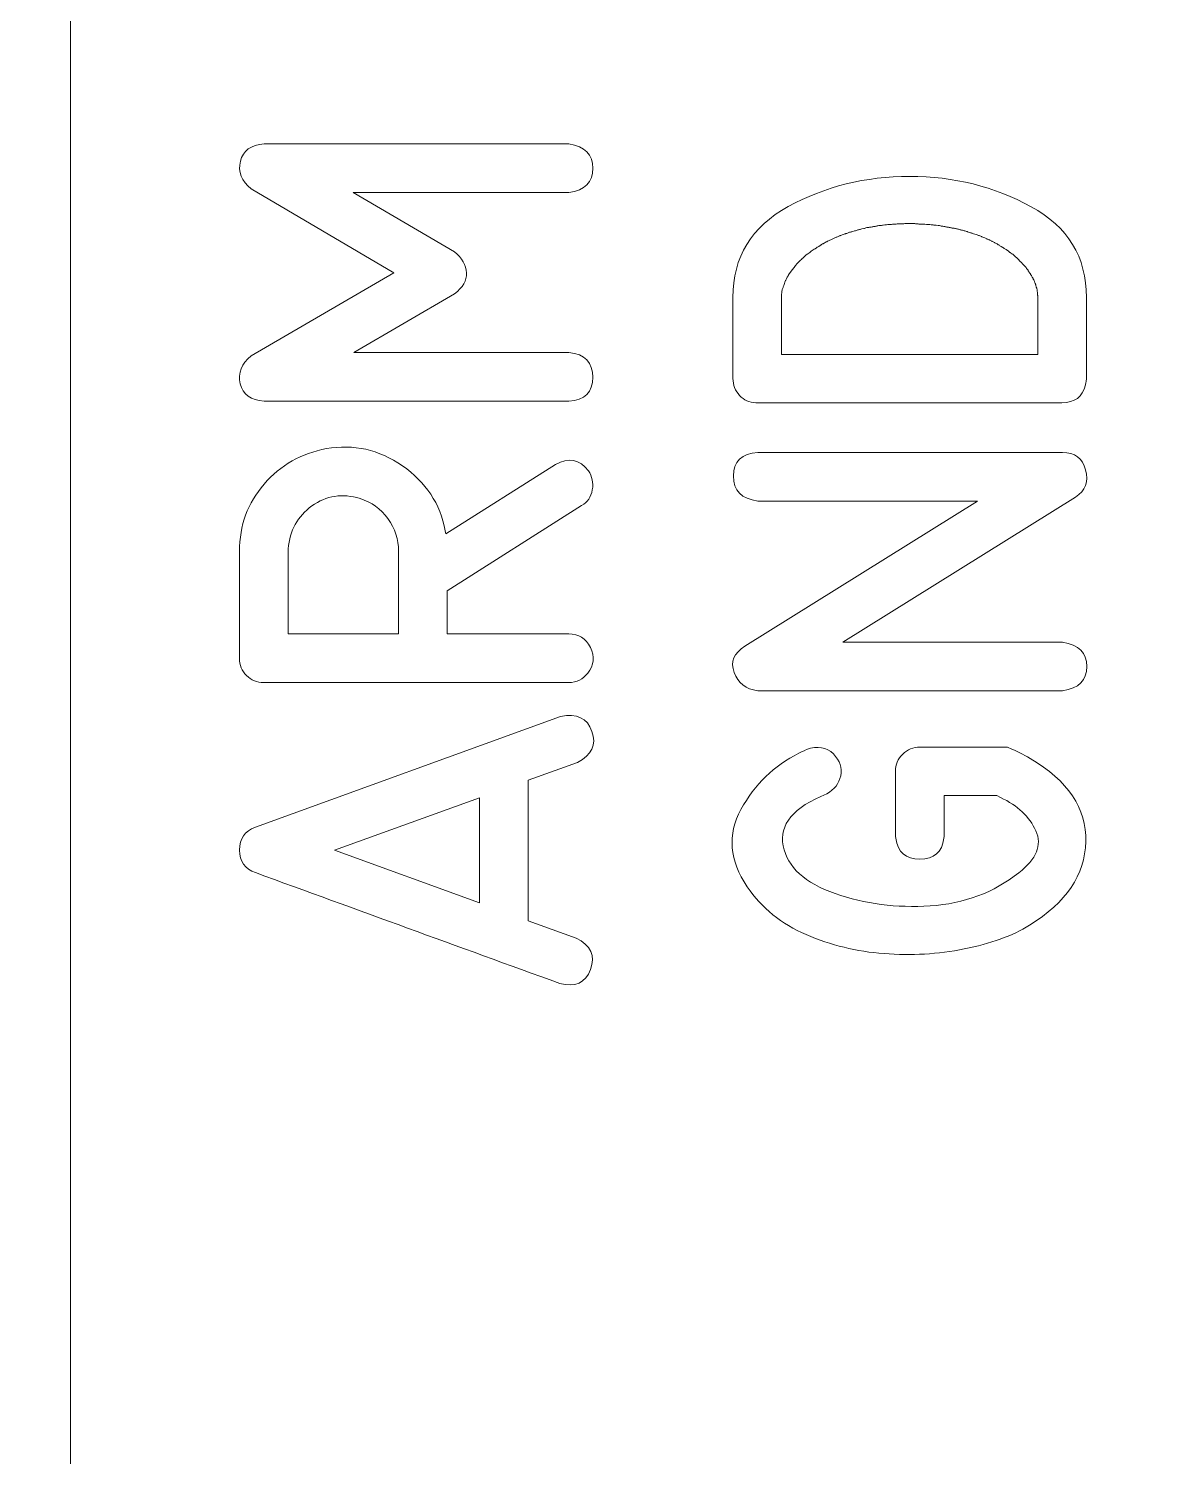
# Model space of a CAD drawing. Header units: millimetres. Extents: x -73 to 73, y -125 to 125.
# Drawn here: x 49.39 to 60.81, y 79.26 to 93.51 of the extents above; entities that cross this region are included whole.
import ezdxf

# ---------------------------------------------------------------- set-up
doc = ezdxf.new("R2010")
doc.units = ezdxf.units.MM
doc.header["$MEASUREMENT"] = 0
doc.layers.add('Layer 1', color=7, linetype='Continuous')

msp = doc.modelspace()

# ---------------------------------------------------------------- linework, layer by layer
at = {"layer": 'Layer 1', "color": 250, "lineweight": 9}
msp.add_open_spline([(31.5251, 125.474), (31.5251, 125.474), (70.7249, 125.474), (70.7249, 125.474), (70.7249, 125.474), (71.1229, 125.4742), (71.5029, 125.3163), (71.7846, 125.035), (71.7846, 125.035), (72.0662, 124.7537), (72.2246, 124.3721), (72.2249, 123.974), (72.2249, 123.974), (72.2249, 123.974), (72.2249, 119.4865), (72.2249, 119.4865), (72.2249, 119.4865), (72.2251, 119.0884), (72.0672, 118.7084), (71.7859, 118.4268), (71.7859, 118.4268), (71.5046, 118.1451), (71.1229, 117.9867), (70.7249, 117.9865), (70.7249, 117.9865), (70.7249, 117.9865), (68.2624, 117.9865), (68.2624, 117.9865), (68.2624, 117.9865), (66.1188, 117.9865), (64.138, 116.8429), (63.0662, 114.9865), (63.0662, 114.9865), (61.9944, 113.1301), (61.9944, 110.8429), (63.0662, 108.9865), (63.0662, 108.9865), (64.138, 107.1301), (66.1188, 105.9865), (68.2624, 105.9865), (68.2624, 105.9865), (68.2624, 105.9865), (70.7249, 105.9865), (70.7249, 105.9865), (70.7249, 105.9865), (71.1229, 105.9867), (71.5029, 105.8288), (71.7846, 105.5475), (71.7846, 105.5475), (72.0662, 105.2662), (72.2246, 104.8846), (72.2249, 104.4865), (72.2249, 104.4865), (72.2249, 104.4865), (72.2249, 92.9365), (72.2249, 92.9365), (72.2249, 92.9365), (72.2249, 92.9365), (72.2249, 83.4115), (72.2249, 83.4115), (72.2249, 83.4115), (72.2249, 83.4115), (72.2249, 71.8614), (72.2249, 71.8614), (72.2249, 71.8614), (72.2251, 71.0342), (71.552, 70.3616), (70.7249, 70.3614), (70.7249, 70.3614), (70.7249, 70.3614), (68.2624, 70.3614), (68.2624, 70.3614), (68.2624, 70.3614), (63.6528, 70.3614), (60.7614, 65.3534), (63.0662, 61.3614), (63.0662, 61.3614), (64.138, 59.505), (66.1188, 58.3614), (68.2624, 58.3614), (68.2624, 58.3614), (68.2624, 58.3614), (70.7249, 58.3614), (70.7249, 58.3614), (70.7249, 58.3614), (71.552, 58.3616), (72.2246, 57.6885), (72.2249, 56.8614), (72.2249, 56.8614), (72.2249, 56.8614), (72.2249, 52.3739), (72.2249, 52.3739), (72.2249, 52.3739), (72.2251, 51.5467), (71.552, 50.8741), (70.7249, 50.8739), (70.7249, 50.8739), (23.5763, 50.8621), (-23.5763, 50.8621), (-70.7249, 50.8739), (-70.7249, 50.8739), (-71.552, 50.8741), (-72.2251, 51.5467), (-72.2249, 52.3739), (-72.2249, 52.3739), (-72.2249, 52.3739), (-72.2249, 56.8614), (-72.2249, 56.8614), (-72.2249, 56.8614), (-72.2246, 57.6885), (-71.552, 58.3616), (-70.7249, 58.3614), (-70.7249, 58.3614), (-70.7249, 58.3614), (-68.2624, 58.3614), (-68.2624, 58.3614), (-68.2624, 58.3614), (-63.6528, 58.3614), (-60.7614, 63.3694), (-63.0662, 67.3614), (-63.0662, 67.3614), (-64.138, 69.2178), (-66.1188, 70.3614), (-68.2624, 70.3614), (-68.2624, 70.3614), (-68.2624, 70.3614), (-70.7249, 70.3614), (-70.7249, 70.3614), (-70.7249, 70.3614), (-71.552, 70.3616), (-72.2251, 71.0342), (-72.2249, 71.8614), (-72.2249, 71.8614), (-72.2249, 71.8614), (-72.2249, 83.4115), (-72.2249, 83.4115), (-72.2249, 83.4115), (-72.2249, 83.4115), (-72.2249, 92.9365), (-72.2249, 92.9365), (-72.2249, 92.9365), (-72.2249, 92.9365), (-72.2249, 104.4865), (-72.2249, 104.4865), (-72.2249, 104.4865), (-72.2246, 104.8846), (-72.0662, 105.2662), (-71.7846, 105.5475), (-71.7846, 105.5475), (-71.5029, 105.8288), (-71.1229, 105.9867), (-70.7249, 105.9865), (-70.7249, 105.9865), (-70.7249, 105.9865), (-68.2624, 105.9865), (-68.2624, 105.9865), (-68.2624, 105.9865), (-66.1188, 105.9865), (-64.138, 107.1301), (-63.0662, 108.9865), (-63.0662, 108.9865), (-61.9944, 110.8429), (-61.9944, 113.1301), (-63.0662, 114.9865), (-63.0662, 114.9865), (-64.138, 116.8429), (-66.1188, 117.9865), (-68.2624, 117.9865), (-68.2624, 117.9865), (-68.2624, 117.9865), (-70.7249, 117.9865), (-70.7249, 117.9865), (-70.7249, 117.9865), (-71.1229, 117.9867), (-71.5046, 118.1451), (-71.7859, 118.4268), (-71.7859, 118.4268), (-72.0672, 118.7084), (-72.2251, 119.0884), (-72.2249, 119.4865), (-72.2249, 119.4865), (-72.2249, 119.4865), (-72.2249, 123.974), (-72.2249, 123.974), (-72.2249, 123.974), (-72.2246, 124.3721), (-72.0662, 124.7537), (-71.7846, 125.035), (-71.7846, 125.035), (-71.5029, 125.3163), (-71.1229, 125.4742), (-70.7249, 125.474), (-70.7249, 125.474), (-70.7249, 125.474), (-31.5251, 125.474), (-31.5251, 125.474), (-31.5251, 125.474), (-31.5251, 125.474), (31.5251, 125.474), (31.5251, 125.474)], degree=3, knots=[0, 0, 0, 0, 0.0196078, 0.0196078, 0.0196078, 0.0196078, 0.0392157, 0.0392157, 0.0392157, 0.0392157, 0.0588235, 0.0588235, 0.0588235, 0.0588235, 0.0784314, 0.0784314, 0.0784314, 0.0784314, 0.0980392, 0.0980392, 0.0980392, 0.0980392, 0.1176471, 0.1176471, 0.1176471, 0.1176471, 0.1372549, 0.1372549, 0.1372549, 0.1372549, 0.1568627, 0.1568627, 0.1568627, 0.1568627, 0.1764706, 0.1764706, 0.1764706, 0.1764706, 0.1960784, 0.1960784, 0.1960784, 0.1960784, 0.2156863, 0.2156863, 0.2156863, 0.2156863, 0.2352941, 0.2352941, 0.2352941, 0.2352941, 0.254902, 0.254902, 0.254902, 0.254902, 0.2745098, 0.2745098, 0.2745098, 0.2745098, 0.2941176, 0.2941176, 0.2941176, 0.2941176, 0.3137255, 0.3137255, 0.3137255, 0.3137255, 0.3333333, 0.3333333, 0.3333333, 0.3333333, 0.3529412, 0.3529412, 0.3529412, 0.3529412, 0.372549, 0.372549, 0.372549, 0.372549, 0.3921569, 0.3921569, 0.3921569, 0.3921569, 0.4117647, 0.4117647, 0.4117647, 0.4117647, 0.4313725, 0.4313725, 0.4313725, 0.4313725, 0.4509804, 0.4509804, 0.4509804, 0.4509804, 0.4705882, 0.4705882, 0.4705882, 0.4705882, 0.4901961, 0.4901961, 0.4901961, 0.4901961, 0.5098039, 0.5098039, 0.5098039, 0.5098039, 0.5294118, 0.5294118, 0.5294118, 0.5294118, 0.5490196, 0.5490196, 0.5490196, 0.5490196, 0.5686275, 0.5686275, 0.5686275, 0.5686275, 0.5882353, 0.5882353, 0.5882353, 0.5882353, 0.6078431, 0.6078431, 0.6078431, 0.6078431, 0.627451, 0.627451, 0.627451, 0.627451, 0.6470588, 0.6470588, 0.6470588, 0.6470588, 0.6666667, 0.6666667, 0.6666667, 0.6666667, 0.6862745, 0.6862745, 0.6862745, 0.6862745, 0.7058824, 0.7058824, 0.7058824, 0.7058824, 0.7254902, 0.7254902, 0.7254902, 0.7254902, 0.745098, 0.745098, 0.745098, 0.745098, 0.7647059, 0.7647059, 0.7647059, 0.7647059, 0.7843137, 0.7843137, 0.7843137, 0.7843137, 0.8039216, 0.8039216, 0.8039216, 0.8039216, 0.8235294, 0.8235294, 0.8235294, 0.8235294, 0.8431373, 0.8431373, 0.8431373, 0.8431373, 0.8627451, 0.8627451, 0.8627451, 0.8627451, 0.8823529, 0.8823529, 0.8823529, 0.8823529, 0.9019608, 0.9019608, 0.9019608, 0.9019608, 0.9215686, 0.9215686, 0.9215686, 0.9215686, 0.9411765, 0.9411765, 0.9411765, 0.9411765, 0.9607843, 0.9607843, 0.9607843, 0.9607843, 1, 1, 1, 1], dxfattribs=at)
at = {"layer": 'Layer 1', "color": 114, "lineweight": 9}
msp.add_open_spline([(49.8117, 53.17), (49.8117, 53.17), (49.8117, 123.1701), (49.8117, 123.1701), (49.8117, 123.1701), (49.8117, 123.1701), (57.8117, 123.1701), (57.8117, 123.1701), (57.8117, 123.1701), (57.8117, 123.1701), (57.8117, 107.1701), (57.8117, 107.1701), (57.8117, 107.1701), (57.8117, 107.1701), (61.8117, 103.1701), (61.8117, 103.1701), (61.8117, 103.1701), (61.8117, 103.1701), (66.6314, 103.1701), (66.6314, 103.1701), (66.6314, 103.1701), (66.6314, 103.1701), (66.6314, 73.1701), (66.6314, 73.1701), (66.6314, 73.1701), (66.6314, 73.1701), (61.8117, 73.1701), (61.8117, 73.1701), (61.8117, 73.1701), (61.8117, 73.1701), (57.8117, 69.1701), (57.8117, 69.1701), (57.8117, 69.1701), (57.8117, 69.1701), (57.8117, 53.17), (57.8117, 53.17), (57.8117, 53.17), (57.8117, 53.17), (49.8117, 53.17), (49.8117, 53.17)], degree=3, knots=[0, 0, 0, 0, 0.0909091, 0.0909091, 0.0909091, 0.0909091, 0.1818182, 0.1818182, 0.1818182, 0.1818182, 0.2727273, 0.2727273, 0.2727273, 0.2727273, 0.3636364, 0.3636364, 0.3636364, 0.3636364, 0.4545455, 0.4545455, 0.4545455, 0.4545455, 0.5454545, 0.5454545, 0.5454545, 0.5454545, 0.6363636, 0.6363636, 0.6363636, 0.6363636, 0.7272727, 0.7272727, 0.7272727, 0.7272727, 0.8181818, 0.8181818, 0.8181818, 0.8181818, 1, 1, 1, 1], dxfattribs=at)
msp.add_open_spline([(49.8117, 53.17), (49.8117, 53.17), (49.8117, 123.1701), (49.8117, 123.1701), (49.8117, 123.1701), (49.8117, 123.1701), (57.8117, 123.1701), (57.8117, 123.1701), (57.8117, 123.1701), (57.8117, 123.1701), (57.8117, 107.1701), (57.8117, 107.1701), (57.8117, 107.1701), (57.8117, 107.1701), (61.8117, 103.1701), (61.8117, 103.1701), (61.8117, 103.1701), (61.8117, 103.1701), (66.6314, 103.1701), (66.6314, 103.1701), (66.6314, 103.1701), (66.6314, 103.1701), (66.6314, 73.1701), (66.6314, 73.1701), (66.6314, 73.1701), (66.6314, 73.1701), (61.8117, 73.1701), (61.8117, 73.1701), (61.8117, 73.1701), (61.8117, 73.1701), (57.8117, 69.1701), (57.8117, 69.1701), (57.8117, 69.1701), (57.8117, 69.1701), (57.8117, 53.17), (57.8117, 53.17), (57.8117, 53.17), (57.8117, 53.17), (49.8117, 53.17), (49.8117, 53.17)], degree=3, knots=[0, 0, 0, 0, 0.0909091, 0.0909091, 0.0909091, 0.0909091, 0.1818182, 0.1818182, 0.1818182, 0.1818182, 0.2727273, 0.2727273, 0.2727273, 0.2727273, 0.3636364, 0.3636364, 0.3636364, 0.3636364, 0.4545455, 0.4545455, 0.4545455, 0.4545455, 0.5454545, 0.5454545, 0.5454545, 0.5454545, 0.6363636, 0.6363636, 0.6363636, 0.6363636, 0.7272727, 0.7272727, 0.7272727, 0.7272727, 0.8181818, 0.8181818, 0.8181818, 0.8181818, 1, 1, 1, 1], dxfattribs=at)
at = {"layer": 'Layer 1', "color": 240, "lineweight": 9}
for points, knots in [([(54.7861, 92.3598), (54.9467, 92.3345), (55.0272, 92.2533), (55.0266, 92.1164), (55.0266, 92.1164), (55.026, 91.9788), (54.9455, 91.8982), (54.7861, 91.8741), (54.7861, 91.8741), (54.7861, 91.8741), (52.6348, 91.8741), (52.6348, 91.8741), (52.6348, 91.8741), (52.6348, 91.8741), (53.6455, 91.2832), (53.6455, 91.2832), (53.6455, 91.2832), (53.7214, 91.2203), (53.7613, 91.1498), (53.7649, 91.0722), (53.7649, 91.0722), (53.7678, 90.9945), (53.7284, 90.9258), (53.6455, 90.8646), (53.6455, 90.8646), (53.6455, 90.8646), (52.6395, 90.2772), (52.6395, 90.2772), (52.6395, 90.2772), (52.6395, 90.2772), (54.7861, 90.279), (54.7861, 90.279), (54.7861, 90.279), (54.9455, 90.2608), (55.0254, 90.1779), (55.0248, 90.0303), (55.0248, 90.0303), (55.0243, 89.8827), (54.9443, 89.8034), (54.7861, 89.7916), (54.7861, 89.7916), (54.7861, 89.7916), (51.7441, 89.7916), (51.7441, 89.7916), (51.7441, 89.7916), (51.6118, 89.801), (51.533, 89.8586), (51.5071, 89.9656), (51.5071, 89.9656), (51.4813, 90.0726), (51.5177, 90.1655), (51.6165, 90.2449), (51.6165, 90.2449), (51.6165, 90.2449), (53.0411, 91.0733), (53.0411, 91.0733), (53.0411, 91.0733), (53.0411, 91.0733), (51.6165, 91.9106), (51.6165, 91.9106), (51.6165, 91.9106), (51.5177, 91.9894), (51.4819, 92.0817), (51.5083, 92.1869), (51.5083, 92.1869), (51.5348, 92.2916), (51.613, 92.3498), (51.7441, 92.3598), (51.7441, 92.3598), (51.7441, 92.3598), (54.7861, 92.3598), (54.7861, 92.3598)], [0, 0, 0, 0, 0.0526316, 0.0526316, 0.0526316, 0.0526316, 0.1052632, 0.1052632, 0.1052632, 0.1052632, 0.1578947, 0.1578947, 0.1578947, 0.1578947, 0.2105263, 0.2105263, 0.2105263, 0.2105263, 0.2631579, 0.2631579, 0.2631579, 0.2631579, 0.3157895, 0.3157895, 0.3157895, 0.3157895, 0.3684211, 0.3684211, 0.3684211, 0.3684211, 0.4210526, 0.4210526, 0.4210526, 0.4210526, 0.4736842, 0.4736842, 0.4736842, 0.4736842, 0.5263158, 0.5263158, 0.5263158, 0.5263158, 0.5789474, 0.5789474, 0.5789474, 0.5789474, 0.6315789, 0.6315789, 0.6315789, 0.6315789, 0.6842105, 0.6842105, 0.6842105, 0.6842105, 0.7368421, 0.7368421, 0.7368421, 0.7368421, 0.7894737, 0.7894737, 0.7894737, 0.7894737, 0.8421053, 0.8421053, 0.8421053, 0.8421053, 0.8947368, 0.8947368, 0.8947368, 0.8947368, 1, 1, 1, 1]), ([(56.4235, 90.0162), (56.4235, 90.0162), (56.4235, 90.8275), (56.4235, 90.8275), (56.4235, 90.8275), (56.4235, 91.2309), (56.6075, 91.5325), (56.975, 91.7336), (56.975, 91.7336), (57.3425, 91.9346), (57.7464, 92.0352), (58.1874, 92.0352), (58.1874, 92.0352), (58.6283, 92.0352), (59.0328, 91.9341), (59.4003, 91.733), (59.4003, 91.733), (59.7678, 91.5313), (59.9512, 91.2297), (59.9512, 90.8275), (59.9512, 90.8275), (59.9512, 90.8275), (59.9512, 90.0162), (59.9512, 90.0162), (59.9512, 90.0162), (59.9512, 90.0162), (59.9512, 90.0197), (59.9512, 90.0197), (59.9512, 90.0197), (59.9512, 90.0197), (59.9512, 90.0162), (59.9512, 90.0162), (59.9512, 90.0162), (59.9453, 89.9785), (59.9418, 89.958), (59.9406, 89.9544), (59.9406, 89.9544), (59.9124, 89.8351), (59.8342, 89.7757), (59.7066, 89.7769), (59.7066, 89.7769), (59.7066, 89.7769), (59.7066, 89.7751), (59.7066, 89.7751), (59.7066, 89.7751), (59.7066, 89.7751), (56.6646, 89.7769), (56.6646, 89.7769), (56.6646, 89.7769), (56.661, 89.7757), (56.6563, 89.7751), (56.651, 89.7751), (56.651, 89.7751), (56.5875, 89.7786), (56.534, 89.8033), (56.4899, 89.8498), (56.4899, 89.8498), (56.4458, 89.8968), (56.4235, 89.9527), (56.4235, 90.0179), (56.4235, 90.0179), (56.4235, 90.0179), (56.4235, 90.0162), (56.4235, 90.0162)], [0, 0, 0, 0, 0.0588235, 0.0588235, 0.0588235, 0.0588235, 0.1176471, 0.1176471, 0.1176471, 0.1176471, 0.1764706, 0.1764706, 0.1764706, 0.1764706, 0.2352941, 0.2352941, 0.2352941, 0.2352941, 0.2941176, 0.2941176, 0.2941176, 0.2941176, 0.3529412, 0.3529412, 0.3529412, 0.3529412, 0.4117647, 0.4117647, 0.4117647, 0.4117647, 0.4705882, 0.4705882, 0.4705882, 0.4705882, 0.5294118, 0.5294118, 0.5294118, 0.5294118, 0.5882353, 0.5882353, 0.5882353, 0.5882353, 0.6470588, 0.6470588, 0.6470588, 0.6470588, 0.7058824, 0.7058824, 0.7058824, 0.7058824, 0.7647059, 0.7647059, 0.7647059, 0.7647059, 0.8235294, 0.8235294, 0.8235294, 0.8235294, 0.8823529, 0.8823529, 0.8823529, 0.8823529, 1, 1, 1, 1]), ([(59.4656, 90.8275), (59.4656, 90.8299), (59.4656, 90.8322), (59.4656, 90.8346), (59.4656, 90.8346), (59.4656, 90.8369), (59.4656, 90.8399), (59.4656, 90.8428), (59.4656, 90.8428), (59.4656, 90.8452), (59.465, 90.8475), (59.4644, 90.8493), (59.4644, 90.8493), (59.4638, 90.851), (59.4638, 90.8534), (59.4638, 90.8569), (59.4638, 90.8569), (59.4638, 90.8593), (59.4632, 90.8616), (59.4626, 90.8646), (59.4626, 90.8646), (59.462, 90.8675), (59.462, 90.8705), (59.462, 90.874), (59.462, 90.874), (59.462, 90.8763), (59.4614, 90.8787), (59.4614, 90.881), (59.4614, 90.881), (59.4608, 90.8834), (59.4603, 90.8863), (59.4603, 90.8899), (59.4603, 90.8899), (59.4603, 90.8916), (59.4603, 90.894), (59.4597, 90.8963), (59.4597, 90.8963), (59.4591, 90.8987), (59.4585, 90.9016), (59.4585, 90.9051), (59.4585, 90.9051), (59.4561, 90.9098), (59.455, 90.9145), (59.455, 90.9187), (59.455, 90.9187), (59.455, 90.921), (59.4544, 90.9234), (59.4526, 90.9257), (59.4526, 90.9257), (59.4509, 90.9281), (59.4491, 90.931), (59.4485, 90.9345), (59.4485, 90.9345), (59.4485, 90.9369), (59.4479, 90.9392), (59.4473, 90.9422), (59.4473, 90.9422), (59.4467, 90.9451), (59.4462, 90.9481), (59.445, 90.9516), (59.445, 90.9516), (59.445, 90.9539), (59.4444, 90.9563), (59.4432, 90.9586), (59.4432, 90.9586), (59.442, 90.961), (59.4409, 90.9633), (59.4397, 90.9669), (59.4397, 90.9669), (59.4373, 90.9739), (59.435, 90.9792), (59.4326, 90.9827), (59.4326, 90.9827), (59.4256, 91.0033), (59.4238, 91.0092), (59.4256, 90.9998), (59.4256, 90.9998), (59.4256, 91.0022), (59.425, 91.0045), (59.4232, 91.0069), (59.4232, 91.0069), (59.4215, 91.0092), (59.4203, 91.0121), (59.4191, 91.0151), (59.4191, 91.0151), (59.412, 91.0257), (59.4091, 91.0304), (59.4103, 91.0292), (59.4103, 91.0292), (59.4044, 91.0404), (59.4015, 91.0462), (59.4015, 91.0462), (59.4015, 91.0462), (59.4003, 91.0486), (59.3991, 91.051), (59.3974, 91.0533), (59.3974, 91.0533), (59.3956, 91.0557), (59.3938, 91.0586), (59.3915, 91.0621), (59.3915, 91.0621), (59.3844, 91.0721), (59.3809, 91.0774), (59.3809, 91.0774), (59.3809, 91.0774), (59.3797, 91.0798), (59.3785, 91.0821), (59.3768, 91.0851), (59.3768, 91.0851), (59.375, 91.088), (59.3732, 91.0909), (59.3709, 91.0945), (59.3709, 91.0945), (59.3697, 91.0968), (59.368, 91.0992), (59.3656, 91.1015), (59.3656, 91.1015), (59.3633, 91.1039), (59.3609, 91.1068), (59.3585, 91.1103), (59.3585, 91.1103), (59.3574, 91.1121), (59.3562, 91.1145), (59.3544, 91.1168), (59.3544, 91.1168), (59.3527, 91.1192), (59.3509, 91.1221), (59.3486, 91.1256), (59.3486, 91.1256), (59.3462, 91.128), (59.3415, 91.1339), (59.3344, 91.1427), (59.3344, 91.1427), (59.3256, 91.1521), (59.3209, 91.1568), (59.3209, 91.1568), (59.3209, 91.1568), (59.3186, 91.1591), (59.3162, 91.1609), (59.3139, 91.1632), (59.3139, 91.1632), (59.3115, 91.1656), (59.3086, 91.1685), (59.305, 91.1721), (59.305, 91.1721), (59.3027, 91.1744), (59.3009, 91.1768), (59.2986, 91.1791), (59.2986, 91.1791), (59.2962, 91.1815), (59.2933, 91.1838), (59.2898, 91.1874), (59.2898, 91.1874), (59.2874, 91.1909), (59.2827, 91.1962), (59.2762, 91.2032), (59.2762, 91.2032), (59.2739, 91.2056), (59.2715, 91.2079), (59.2692, 91.2097), (59.2692, 91.2097), (59.2668, 91.212), (59.2639, 91.215), (59.2604, 91.2185), (59.2604, 91.2185), (59.258, 91.2209), (59.2557, 91.2232), (59.2527, 91.2256), (59.2527, 91.2256), (59.2498, 91.2279), (59.2468, 91.2309), (59.2433, 91.2338), (59.2433, 91.2338), (59.2251, 91.2479), (59.2192, 91.2526), (59.2263, 91.2479), (59.2263, 91.2479), (59.218, 91.2561), (59.2116, 91.2608), (59.2069, 91.2632), (59.2069, 91.2632), (59.1933, 91.2738), (59.1869, 91.2785), (59.188, 91.2773), (59.188, 91.2773), (59.1845, 91.2797), (59.1816, 91.282), (59.1786, 91.2838), (59.1786, 91.2838), (59.1757, 91.2861), (59.1728, 91.2891), (59.1692, 91.2926), (59.1692, 91.2926), (59.1657, 91.295), (59.1622, 91.2967), (59.1586, 91.2985), (59.1586, 91.2985), (59.1551, 91.3002), (59.1522, 91.3032), (59.1486, 91.3061), (59.1486, 91.3061), (59.1451, 91.3073), (59.1416, 91.3096), (59.1375, 91.3126), (59.1375, 91.3126), (59.1334, 91.3155), (59.1298, 91.3179), (59.1263, 91.3202), (59.1263, 91.3202), (59.1169, 91.3273), (59.1098, 91.3314), (59.1051, 91.3338), (59.1051, 91.3338), (59.1022, 91.3361), (59.0981, 91.3385), (59.094, 91.3402), (59.094, 91.3402), (59.0904, 91.342), (59.0863, 91.3443), (59.0828, 91.3479), (59.0828, 91.3479), (59.0799, 91.3502), (59.0757, 91.352), (59.0716, 91.3537), (59.0716, 91.3537), (59.0681, 91.3555), (59.064, 91.3579), (59.0605, 91.3614), (59.0605, 91.3614), (59.0552, 91.3637), (59.0475, 91.3673), (59.0381, 91.372), (59.0381, 91.372), (59.0346, 91.3743), (59.0311, 91.3761), (59.0264, 91.3779), (59.0264, 91.3779), (59.0217, 91.3796), (59.0169, 91.382), (59.0122, 91.3855), (59.0122, 91.3855), (59.0087, 91.3878), (59.0052, 91.3902), (59.0011, 91.392), (59.0011, 91.392), (58.997, 91.3931), (58.9928, 91.3961), (58.9881, 91.3996), (58.9881, 91.3996), (58.9846, 91.4008), (58.9811, 91.402), (58.9764, 91.4037), (58.9764, 91.4037), (58.9717, 91.4055), (58.967, 91.4072), (58.9623, 91.4096), (58.9623, 91.4096), (58.957, 91.4131), (58.9482, 91.4172), (58.9364, 91.4219), (58.9364, 91.4219), (58.9082, 91.4331), (58.8988, 91.4372), (58.9094, 91.4337), (58.9094, 91.4337), (58.9058, 91.4349), (58.9011, 91.4366), (58.8964, 91.4384), (58.8964, 91.4384), (58.8911, 91.4402), (58.8864, 91.4419), (58.8817, 91.4443), (58.8817, 91.4443), (58.877, 91.4455), (58.8723, 91.4466), (58.8676, 91.4484), (58.8676, 91.4484), (58.8629, 91.4502), (58.8582, 91.4525), (58.8523, 91.4543), (58.8523, 91.4543), (58.8417, 91.4578), (58.8329, 91.4608), (58.8247, 91.4631), (58.8247, 91.4631), (58.82, 91.4643), (58.8153, 91.4655), (58.8112, 91.4672), (58.8112, 91.4672), (58.8065, 91.469), (58.8012, 91.4713), (58.7953, 91.4737), (58.7953, 91.4737), (58.807, 91.469), (58.7971, 91.4719), (58.7659, 91.4819), (58.7659, 91.4819), (58.7606, 91.4843), (58.7506, 91.4878), (58.7371, 91.4925), (58.7371, 91.4925), (58.7324, 91.4925), (58.7271, 91.4931), (58.7224, 91.4949), (58.7224, 91.4949), (58.7171, 91.4966), (58.7118, 91.4984), (58.7059, 91.4996), (58.7059, 91.4996), (58.7012, 91.5007), (58.6965, 91.5019), (58.6912, 91.5031), (58.6912, 91.5031), (58.6859, 91.5037), (58.6806, 91.5054), (58.6748, 91.5078), (58.6748, 91.5078), (58.6712, 91.5078), (58.6671, 91.509), (58.6618, 91.5107), (58.6618, 91.5107), (58.6565, 91.5125), (58.6512, 91.5137), (58.6454, 91.5148), (58.6454, 91.5148), (58.6377, 91.516), (58.6265, 91.5178), (58.613, 91.5201), (58.613, 91.5201), (58.6083, 91.5201), (58.6036, 91.5207), (58.5983, 91.5225), (58.5983, 91.5225), (58.593, 91.5243), (58.5877, 91.526), (58.5819, 91.5266), (58.5819, 91.5266), (58.5772, 91.5266), (58.5725, 91.5272), (58.5672, 91.5284), (58.5672, 91.5284), (58.5619, 91.5295), (58.5566, 91.5307), (58.5507, 91.5319), (58.5507, 91.5319), (58.5431, 91.5331), (58.5319, 91.5348), (58.5178, 91.5372), (58.5178, 91.5372), (58.5137, 91.5372), (58.5084, 91.5384), (58.5025, 91.5401), (58.5025, 91.5401), (58.4966, 91.5413), (58.4913, 91.5431), (58.4854, 91.5442), (58.4854, 91.5442), (58.4772, 91.5442), (58.4666, 91.5454), (58.4525, 91.5478), (58.4525, 91.5478), (58.4478, 91.5478), (58.4431, 91.5478), (58.4378, 91.5484), (58.4378, 91.5484), (58.4325, 91.5489), (58.4266, 91.5501), (58.4202, 91.5513), (58.4202, 91.5513), (58.4061, 91.5531), (58.3955, 91.5542), (58.3873, 91.5542), (58.3873, 91.5542), (58.379, 91.5554), (58.3684, 91.556), (58.3543, 91.556), (58.3543, 91.556), (58.3461, 91.5572), (58.3349, 91.5578), (58.3202, 91.5578), (58.3202, 91.5578), (58.312, 91.5589), (58.3008, 91.5595), (58.2873, 91.5595), (58.2873, 91.5595), (58.2814, 91.5595), (58.2761, 91.5601), (58.2708, 91.5607), (58.2708, 91.5607), (58.2655, 91.5613), (58.2597, 91.5619), (58.2526, 91.5631), (58.2526, 91.5631), (58.2479, 91.5631), (58.2432, 91.5636), (58.2379, 91.5642), (58.2379, 91.5642), (58.2332, 91.5642), (58.2267, 91.5648), (58.2203, 91.5648), (58.2203, 91.5648), (58.2156, 91.5648), (58.2103, 91.5648), (58.2044, 91.5648), (58.2044, 91.5648), (58.1991, 91.5648), (58.1932, 91.5648), (58.1874, 91.5648), (58.1874, 91.5648), (58.1815, 91.5648), (58.1762, 91.5648), (58.1709, 91.5648), (58.1709, 91.5648), (58.1656, 91.5648), (58.1603, 91.5648), (58.1544, 91.5648), (58.1544, 91.5648), (58.1491, 91.5648), (58.1433, 91.5642), (58.1386, 91.5642), (58.1386, 91.5642), (58.1333, 91.5636), (58.1268, 91.5631), (58.1203, 91.5631), (58.1203, 91.5631), (58.1156, 91.5631), (58.1103, 91.5631), (58.1044, 91.5631), (58.1044, 91.5631), (58.0992, 91.5631), (58.0933, 91.5631), (58.0874, 91.5631), (58.0874, 91.5631), (58.0803, 91.5631), (58.0692, 91.5619), (58.0527, 91.5595), (58.0527, 91.5595), (58.0392, 91.5595), (58.0286, 91.5589), (58.0221, 91.5578), (58.0221, 91.5578), (58.0139, 91.5578), (58.0021, 91.5566), (57.9857, 91.5542), (57.9857, 91.5542), (57.9722, 91.5542), (57.9616, 91.5536), (57.9545, 91.5525), (57.9545, 91.5525), (57.9469, 91.5525), (57.9357, 91.5519), (57.9222, 91.5495), (57.9222, 91.5495), (57.9175, 91.5484), (57.9122, 91.5472), (57.9063, 91.5466), (57.9063, 91.5466), (57.901, 91.546), (57.8951, 91.546), (57.8893, 91.546), (57.8893, 91.546), (57.8757, 91.5437), (57.8646, 91.5413), (57.8563, 91.5389), (57.8563, 91.5389), (57.8522, 91.5378), (57.8469, 91.5366), (57.8422, 91.5354), (57.8422, 91.5354), (57.8369, 91.5342), (57.8316, 91.5337), (57.8258, 91.5337), (57.8258, 91.5337), (57.8175, 91.5325), (57.8069, 91.5307), (57.7928, 91.5284), (57.7928, 91.5284), (57.7846, 91.5272), (57.774, 91.526), (57.7599, 91.5237), (57.7599, 91.5237), (57.7464, 91.519), (57.7358, 91.516), (57.7293, 91.5148), (57.7293, 91.5148), (57.7152, 91.5125), (57.7058, 91.5107), (57.6999, 91.5096), (57.6999, 91.5096), (57.6952, 91.5072), (57.6905, 91.5054), (57.6852, 91.5043), (57.6852, 91.5043), (57.6799, 91.5031), (57.6747, 91.5025), (57.6688, 91.5013), (57.6688, 91.5013), (57.6641, 91.5001), (57.6594, 91.4984), (57.6541, 91.496), (57.6541, 91.496), (57.6488, 91.4937), (57.6435, 91.4925), (57.6376, 91.4925), (57.6376, 91.4925), (57.607, 91.4819), (57.597, 91.479), (57.6088, 91.4837), (57.6088, 91.4837), (57.6006, 91.4813), (57.5906, 91.479), (57.5794, 91.4755), (57.5794, 91.4755), (57.5759, 91.4731), (57.5718, 91.4707), (57.5665, 91.469), (57.5665, 91.469), (57.5612, 91.4672), (57.5565, 91.466), (57.5518, 91.4649), (57.5518, 91.4649), (57.5482, 91.4637), (57.5383, 91.4602), (57.5224, 91.4543), (57.5224, 91.4543), (57.5112, 91.4502), (57.5018, 91.4466), (57.4947, 91.4443), (57.4947, 91.4443), (57.4912, 91.4419), (57.4871, 91.4402), (57.4818, 91.4384), (57.4818, 91.4384), (57.4765, 91.4366), (57.4718, 91.4349), (57.4671, 91.4337), (57.4671, 91.4337), (57.4642, 91.4314), (57.4601, 91.429), (57.4554, 91.4272), (57.4554, 91.4272), (57.4506, 91.4249), (57.4459, 91.4231), (57.4412, 91.4219), (57.4412, 91.4219), (57.4301, 91.4172), (57.4213, 91.4131), (57.4154, 91.4096), (57.4154, 91.4096), (57.4042, 91.4049), (57.396, 91.402), (57.3913, 91.3996), (57.3913, 91.3996), (57.3801, 91.3949), (57.3713, 91.3908), (57.366, 91.3873), (57.366, 91.3873), (57.3625, 91.3849), (57.3583, 91.3826), (57.3542, 91.3808), (57.3542, 91.3808), (57.3507, 91.3784), (57.3466, 91.3767), (57.3431, 91.3755), (57.3431, 91.3755), (57.3319, 91.3684), (57.3237, 91.3637), (57.3189, 91.3614), (57.3189, 91.3614), (57.3031, 91.3514), (57.2954, 91.3467), (57.2966, 91.3479), (57.2966, 91.3479), (57.2937, 91.3443), (57.2896, 91.342), (57.2854, 91.3402), (57.2854, 91.3402), (57.2813, 91.3385), (57.2778, 91.3361), (57.2743, 91.3338), (57.2743, 91.3338), (57.2696, 91.3314), (57.2631, 91.3273), (57.2537, 91.3202), (57.2537, 91.3202), (57.2502, 91.3179), (57.2466, 91.3155), (57.2437, 91.3132), (57.2437, 91.3132), (57.2402, 91.3108), (57.2366, 91.3091), (57.2331, 91.3079), (57.2331, 91.3079), (57.2225, 91.3026), (57.2096, 91.2926), (57.1937, 91.2791), (57.1937, 91.2791), (57.1914, 91.2767), (57.1784, 91.2673), (57.1555, 91.2514), (57.1555, 91.2514), (57.1396, 91.2373), (57.1279, 91.2273), (57.1208, 91.2203), (57.1208, 91.2203), (57.1132, 91.2132), (57.102, 91.2032), (57.0885, 91.1891), (57.0885, 91.1891), (57.0779, 91.1803), (57.0685, 91.1703), (57.0591, 91.1597), (57.0591, 91.1597), (57.0532, 91.1521), (57.045, 91.1409), (57.0332, 91.1274), (57.0332, 91.1274), (57.0238, 91.1156), (57.0156, 91.105), (57.0073, 91.0945), (57.0073, 91.0945), (56.9903, 91.068), (56.9826, 91.0574), (56.985, 91.0621), (56.985, 91.0621), (56.9715, 91.0386), (56.965, 91.0286), (56.9662, 91.031), (56.9662, 91.031), (56.9662, 91.031), (56.9609, 91.0204), (56.9503, 90.9998), (56.9503, 90.9998), (56.9485, 90.9951), (56.9444, 90.9845), (56.9385, 90.9669), (56.9385, 90.9669), (56.9327, 90.9522), (56.9285, 90.941), (56.9262, 90.9345), (56.9262, 90.9345), (56.9256, 90.9287), (56.9238, 90.9234), (56.9221, 90.9187), (56.9221, 90.9187), (56.9203, 90.9145), (56.9186, 90.9098), (56.9162, 90.9051), (56.9162, 90.9051), (56.9127, 90.8846), (56.9109, 90.874), (56.9109, 90.874), (56.9109, 90.874), (56.9097, 90.8669), (56.9091, 90.8569), (56.9091, 90.8428), (56.9091, 90.8428), (56.9091, 90.8399), (56.9091, 90.8369), (56.9091, 90.8346), (56.9091, 90.8346), (56.9091, 90.8322), (56.9091, 90.8299), (56.9091, 90.8275), (56.9091, 90.8275), (56.9091, 90.8275), (56.9091, 90.259), (56.9091, 90.259), (56.9091, 90.259), (56.9091, 90.259), (59.4656, 90.259), (59.4656, 90.259), (59.4656, 90.259), (59.4656, 90.259), (59.4656, 90.259), (59.4656, 90.259), (59.4656, 90.259), (59.4656, 90.259), (59.4656, 90.8275), (59.4656, 90.8275)], [0, 0, 0, 0, 0.005848, 0.005848, 0.005848, 0.005848, 0.0116959, 0.0116959, 0.0116959, 0.0116959, 0.0175439, 0.0175439, 0.0175439, 0.0175439, 0.0233918, 0.0233918, 0.0233918, 0.0233918, 0.0292398, 0.0292398, 0.0292398, 0.0292398, 0.0350877, 0.0350877, 0.0350877, 0.0350877, 0.0409357, 0.0409357, 0.0409357, 0.0409357, 0.0467836, 0.0467836, 0.0467836, 0.0467836, 0.0526316, 0.0526316, 0.0526316, 0.0526316, 0.0584795, 0.0584795, 0.0584795, 0.0584795, 0.0643275, 0.0643275, 0.0643275, 0.0643275, 0.0701754, 0.0701754, 0.0701754, 0.0701754, 0.0760234, 0.0760234, 0.0760234, 0.0760234, 0.0818713, 0.0818713, 0.0818713, 0.0818713, 0.0877193, 0.0877193, 0.0877193, 0.0877193, 0.0935673, 0.0935673, 0.0935673, 0.0935673, 0.0994152, 0.0994152, 0.0994152, 0.0994152, 0.1052632, 0.1052632, 0.1052632, 0.1052632, 0.1111111, 0.1111111, 0.1111111, 0.1111111, 0.1169591, 0.1169591, 0.1169591, 0.1169591, 0.122807, 0.122807, 0.122807, 0.122807, 0.128655, 0.128655, 0.128655, 0.128655, 0.1345029, 0.1345029, 0.1345029, 0.1345029, 0.1403509, 0.1403509, 0.1403509, 0.1403509, 0.1461988, 0.1461988, 0.1461988, 0.1461988, 0.1520468, 0.1520468, 0.1520468, 0.1520468, 0.1578947, 0.1578947, 0.1578947, 0.1578947, 0.1637427, 0.1637427, 0.1637427, 0.1637427, 0.1695906, 0.1695906, 0.1695906, 0.1695906, 0.1754386, 0.1754386, 0.1754386, 0.1754386, 0.1812865, 0.1812865, 0.1812865, 0.1812865, 0.1871345, 0.1871345, 0.1871345, 0.1871345, 0.1929825, 0.1929825, 0.1929825, 0.1929825, 0.1988304, 0.1988304, 0.1988304, 0.1988304, 0.2046784, 0.2046784, 0.2046784, 0.2046784, 0.2105263, 0.2105263, 0.2105263, 0.2105263, 0.2163743, 0.2163743, 0.2163743, 0.2163743, 0.2222222, 0.2222222, 0.2222222, 0.2222222, 0.2280702, 0.2280702, 0.2280702, 0.2280702, 0.2339181, 0.2339181, 0.2339181, 0.2339181, 0.2397661, 0.2397661, 0.2397661, 0.2397661, 0.245614, 0.245614, 0.245614, 0.245614, 0.251462, 0.251462, 0.251462, 0.251462, 0.2573099, 0.2573099, 0.2573099, 0.2573099, 0.2631579, 0.2631579, 0.2631579, 0.2631579, 0.2690058, 0.2690058, 0.2690058, 0.2690058, 0.2748538, 0.2748538, 0.2748538, 0.2748538, 0.2807018, 0.2807018, 0.2807018, 0.2807018, 0.2865497, 0.2865497, 0.2865497, 0.2865497, 0.2923977, 0.2923977, 0.2923977, 0.2923977, 0.2982456, 0.2982456, 0.2982456, 0.2982456, 0.3040936, 0.3040936, 0.3040936, 0.3040936, 0.3099415, 0.3099415, 0.3099415, 0.3099415, 0.3157895, 0.3157895, 0.3157895, 0.3157895, 0.3216374, 0.3216374, 0.3216374, 0.3216374, 0.3274854, 0.3274854, 0.3274854, 0.3274854, 0.3333333, 0.3333333, 0.3333333, 0.3333333, 0.3391813, 0.3391813, 0.3391813, 0.3391813, 0.3450292, 0.3450292, 0.3450292, 0.3450292, 0.3508772, 0.3508772, 0.3508772, 0.3508772, 0.3567251, 0.3567251, 0.3567251, 0.3567251, 0.3625731, 0.3625731, 0.3625731, 0.3625731, 0.3684211, 0.3684211, 0.3684211, 0.3684211, 0.374269, 0.374269, 0.374269, 0.374269, 0.380117, 0.380117, 0.380117, 0.380117, 0.3859649, 0.3859649, 0.3859649, 0.3859649, 0.3918129, 0.3918129, 0.3918129, 0.3918129, 0.3976608, 0.3976608, 0.3976608, 0.3976608, 0.4035088, 0.4035088, 0.4035088, 0.4035088, 0.4093567, 0.4093567, 0.4093567, 0.4093567, 0.4152047, 0.4152047, 0.4152047, 0.4152047, 0.4210526, 0.4210526, 0.4210526, 0.4210526, 0.4269006, 0.4269006, 0.4269006, 0.4269006, 0.4327485, 0.4327485, 0.4327485, 0.4327485, 0.4385965, 0.4385965, 0.4385965, 0.4385965, 0.4444444, 0.4444444, 0.4444444, 0.4444444, 0.4502924, 0.4502924, 0.4502924, 0.4502924, 0.4561404, 0.4561404, 0.4561404, 0.4561404, 0.4619883, 0.4619883, 0.4619883, 0.4619883, 0.4678363, 0.4678363, 0.4678363, 0.4678363, 0.4736842, 0.4736842, 0.4736842, 0.4736842, 0.4795322, 0.4795322, 0.4795322, 0.4795322, 0.4853801, 0.4853801, 0.4853801, 0.4853801, 0.4912281, 0.4912281, 0.4912281, 0.4912281, 0.497076, 0.497076, 0.497076, 0.497076, 0.502924, 0.502924, 0.502924, 0.502924, 0.5087719, 0.5087719, 0.5087719, 0.5087719, 0.5146199, 0.5146199, 0.5146199, 0.5146199, 0.5204678, 0.5204678, 0.5204678, 0.5204678, 0.5263158, 0.5263158, 0.5263158, 0.5263158, 0.5321637, 0.5321637, 0.5321637, 0.5321637, 0.5380117, 0.5380117, 0.5380117, 0.5380117, 0.5438596, 0.5438596, 0.5438596, 0.5438596, 0.5497076, 0.5497076, 0.5497076, 0.5497076, 0.5555556, 0.5555556, 0.5555556, 0.5555556, 0.5614035, 0.5614035, 0.5614035, 0.5614035, 0.5672515, 0.5672515, 0.5672515, 0.5672515, 0.5730994, 0.5730994, 0.5730994, 0.5730994, 0.5789474, 0.5789474, 0.5789474, 0.5789474, 0.5847953, 0.5847953, 0.5847953, 0.5847953, 0.5906433, 0.5906433, 0.5906433, 0.5906433, 0.5964912, 0.5964912, 0.5964912, 0.5964912, 0.6023392, 0.6023392, 0.6023392, 0.6023392, 0.6081871, 0.6081871, 0.6081871, 0.6081871, 0.6140351, 0.6140351, 0.6140351, 0.6140351, 0.619883, 0.619883, 0.619883, 0.619883, 0.625731, 0.625731, 0.625731, 0.625731, 0.6315789, 0.6315789, 0.6315789, 0.6315789, 0.6374269, 0.6374269, 0.6374269, 0.6374269, 0.6432749, 0.6432749, 0.6432749, 0.6432749, 0.6491228, 0.6491228, 0.6491228, 0.6491228, 0.6549708, 0.6549708, 0.6549708, 0.6549708, 0.6608187, 0.6608187, 0.6608187, 0.6608187, 0.6666667, 0.6666667, 0.6666667, 0.6666667, 0.6725146, 0.6725146, 0.6725146, 0.6725146, 0.6783626, 0.6783626, 0.6783626, 0.6783626, 0.6842105, 0.6842105, 0.6842105, 0.6842105, 0.6900585, 0.6900585, 0.6900585, 0.6900585, 0.6959064, 0.6959064, 0.6959064, 0.6959064, 0.7017544, 0.7017544, 0.7017544, 0.7017544, 0.7076023, 0.7076023, 0.7076023, 0.7076023, 0.7134503, 0.7134503, 0.7134503, 0.7134503, 0.7192982, 0.7192982, 0.7192982, 0.7192982, 0.7251462, 0.7251462, 0.7251462, 0.7251462, 0.7309942, 0.7309942, 0.7309942, 0.7309942, 0.7368421, 0.7368421, 0.7368421, 0.7368421, 0.7426901, 0.7426901, 0.7426901, 0.7426901, 0.748538, 0.748538, 0.748538, 0.748538, 0.754386, 0.754386, 0.754386, 0.754386, 0.7602339, 0.7602339, 0.7602339, 0.7602339, 0.7660819, 0.7660819, 0.7660819, 0.7660819, 0.7719298, 0.7719298, 0.7719298, 0.7719298, 0.7777778, 0.7777778, 0.7777778, 0.7777778, 0.7836257, 0.7836257, 0.7836257, 0.7836257, 0.7894737, 0.7894737, 0.7894737, 0.7894737, 0.7953216, 0.7953216, 0.7953216, 0.7953216, 0.8011696, 0.8011696, 0.8011696, 0.8011696, 0.8070175, 0.8070175, 0.8070175, 0.8070175, 0.8128655, 0.8128655, 0.8128655, 0.8128655, 0.8187135, 0.8187135, 0.8187135, 0.8187135, 0.8245614, 0.8245614, 0.8245614, 0.8245614, 0.8304094, 0.8304094, 0.8304094, 0.8304094, 0.8362573, 0.8362573, 0.8362573, 0.8362573, 0.8421053, 0.8421053, 0.8421053, 0.8421053, 0.8479532, 0.8479532, 0.8479532, 0.8479532, 0.8538012, 0.8538012, 0.8538012, 0.8538012, 0.8596491, 0.8596491, 0.8596491, 0.8596491, 0.8654971, 0.8654971, 0.8654971, 0.8654971, 0.871345, 0.871345, 0.871345, 0.871345, 0.877193, 0.877193, 0.877193, 0.877193, 0.8830409, 0.8830409, 0.8830409, 0.8830409, 0.8888889, 0.8888889, 0.8888889, 0.8888889, 0.8947368, 0.8947368, 0.8947368, 0.8947368, 0.9005848, 0.9005848, 0.9005848, 0.9005848, 0.9064327, 0.9064327, 0.9064327, 0.9064327, 0.9122807, 0.9122807, 0.9122807, 0.9122807, 0.9181287, 0.9181287, 0.9181287, 0.9181287, 0.9239766, 0.9239766, 0.9239766, 0.9239766, 0.9298246, 0.9298246, 0.9298246, 0.9298246, 0.9356725, 0.9356725, 0.9356725, 0.9356725, 0.9415205, 0.9415205, 0.9415205, 0.9415205, 0.9473684, 0.9473684, 0.9473684, 0.9473684, 0.9532164, 0.9532164, 0.9532164, 0.9532164, 0.9590643, 0.9590643, 0.9590643, 0.9590643, 0.9649123, 0.9649123, 0.9649123, 0.9649123, 0.9707602, 0.9707602, 0.9707602, 0.9707602, 0.9766082, 0.9766082, 0.9766082, 0.9766082, 0.9824561, 0.9824561, 0.9824561, 0.9824561, 0.9883041, 0.9883041, 0.9883041, 0.9883041, 1, 1, 1, 1]), ([(54.6533, 89.1595), (54.7832, 89.233), (54.8926, 89.2124), (54.9808, 89.0978), (54.9808, 89.0978), (55.0196, 89.0425), (55.0331, 88.979), (55.0201, 88.9073), (55.0201, 88.9073), (55.0078, 88.8356), (54.9719, 88.7832), (54.9137, 88.7497), (54.9137, 88.7497), (54.9137, 88.7497), (53.5714, 87.9007), (53.5714, 87.9007), (53.5714, 87.9007), (53.5714, 87.9007), (53.5714, 87.4697), (53.5714, 87.4697), (53.5714, 87.4697), (53.5714, 87.4697), (54.7844, 87.4697), (54.7844, 87.4697), (54.7844, 87.4697), (54.8843, 87.4697), (54.9561, 87.4245), (55.0007, 87.3339), (55.0007, 87.3339), (55.0448, 87.2428), (55.0366, 87.1581), (54.9755, 87.0788), (54.9755, 87.0788), (54.9284, 87.0158), (54.8649, 86.9841), (54.7844, 86.9841), (54.7844, 86.9841), (54.7844, 86.9841), (51.7406, 86.9841), (51.7406, 86.9841), (51.7406, 86.9841), (51.6741, 86.9841), (51.6171, 87.0076), (51.5701, 87.0541), (51.5701, 87.0541), (51.523, 87.1005), (51.4995, 87.1575), (51.4995, 87.2252), (51.4995, 87.2252), (51.4995, 87.2252), (51.4995, 88.2946), (51.4995, 88.2946), (51.4995, 88.2946), (51.4995, 88.5522), (51.5812, 88.7756), (51.7447, 88.9649), (51.7447, 88.9649), (51.9087, 89.1542), (52.1163, 89.2724), (52.3679, 89.3183), (52.3679, 89.3183), (52.6378, 89.3665), (52.89, 89.3094), (53.1246, 89.1466), (53.1246, 89.1466), (53.3598, 88.9843), (53.5021, 88.7685), (53.5526, 88.4998), (53.5526, 88.4998), (53.5526, 88.4998), (53.5579, 88.4669), (53.5579, 88.4669), (53.5579, 88.4669), (53.5579, 88.4669), (54.6533, 89.1595), (54.6533, 89.1595)], [0, 0, 0, 0, 0.05, 0.05, 0.05, 0.05, 0.1, 0.1, 0.1, 0.1, 0.15, 0.15, 0.15, 0.15, 0.2, 0.2, 0.2, 0.2, 0.25, 0.25, 0.25, 0.25, 0.3, 0.3, 0.3, 0.3, 0.35, 0.35, 0.35, 0.35, 0.4, 0.4, 0.4, 0.4, 0.45, 0.45, 0.45, 0.45, 0.5, 0.5, 0.5, 0.5, 0.55, 0.55, 0.55, 0.55, 0.6, 0.6, 0.6, 0.6, 0.65, 0.65, 0.65, 0.65, 0.7, 0.7, 0.7, 0.7, 0.75, 0.75, 0.75, 0.75, 0.8, 0.8, 0.8, 0.8, 0.85, 0.85, 0.85, 0.85, 0.9, 0.9, 0.9, 0.9, 1, 1, 1, 1]), ([(59.7137, 89.2806), (59.8342, 89.2806), (59.9106, 89.2224), (59.9436, 89.106), (59.9436, 89.106), (59.9759, 88.989), (59.9418, 88.8991), (59.8407, 88.8344), (59.8407, 88.8344), (59.8407, 88.8344), (57.5206, 87.3874), (57.5206, 87.3874), (57.5206, 87.3874), (57.5206, 87.3874), (59.7137, 87.3874), (59.7137, 87.3874), (59.7137, 87.3874), (59.8742, 87.3622), (59.9547, 87.281), (59.9547, 87.144), (59.9547, 87.144), (59.9547, 87.0065), (59.8742, 86.9259), (59.7137, 86.9018), (59.7137, 86.9018), (59.7137, 86.9018), (56.6716, 86.9018), (56.6716, 86.9018), (56.6716, 86.9018), (56.5523, 86.9189), (56.4735, 86.98), (56.4353, 87.0852), (56.4353, 87.0852), (56.3976, 87.1905), (56.4335, 87.2781), (56.5423, 87.3481), (56.5423, 87.3481), (56.5423, 87.3481), (58.8658, 88.795), (58.8658, 88.795), (58.8658, 88.795), (58.8658, 88.795), (56.6716, 88.795), (56.6716, 88.795), (56.6716, 88.795), (56.5076, 88.8168), (56.4259, 88.9002), (56.4276, 89.0455), (56.4276, 89.0455), (56.4294, 89.1907), (56.5105, 89.2689), (56.6716, 89.2806), (56.6716, 89.2806), (56.6716, 89.2806), (59.7137, 89.2806), (59.7137, 89.2806)], [0, 0, 0, 0, 0.0666667, 0.0666667, 0.0666667, 0.0666667, 0.1333333, 0.1333333, 0.1333333, 0.1333333, 0.2, 0.2, 0.2, 0.2, 0.2666667, 0.2666667, 0.2666667, 0.2666667, 0.3333333, 0.3333333, 0.3333333, 0.3333333, 0.4, 0.4, 0.4, 0.4, 0.4666667, 0.4666667, 0.4666667, 0.4666667, 0.5333333, 0.5333333, 0.5333333, 0.5333333, 0.6, 0.6, 0.6, 0.6, 0.6666667, 0.6666667, 0.6666667, 0.6666667, 0.7333333, 0.7333333, 0.7333333, 0.7333333, 0.8, 0.8, 0.8, 0.8, 0.8666667, 0.8666667, 0.8666667, 0.8666667, 1, 1, 1, 1]), ([(53.0876, 88.2946), (53.0876, 88.4122), (53.0523, 88.5204), (52.9805, 88.6198), (52.9805, 88.6198), (52.9094, 88.7191), (52.8165, 88.7856), (52.7019, 88.8203), (52.7019, 88.8203), (52.5249, 88.8744), (52.365, 88.8497), (52.2221, 88.7462), (52.2221, 88.7462), (52.0792, 88.6427), (52.0004, 88.5004), (51.9851, 88.3193), (51.9851, 88.3193), (51.9851, 88.3193), (51.9851, 87.4697), (51.9851, 87.4697), (51.9851, 87.4697), (51.9851, 87.4697), (53.0876, 87.4697), (53.0876, 87.4697), (53.0876, 87.4697), (53.0876, 87.4697), (53.0876, 88.2946), (53.0876, 88.2946)], [0, 0, 0, 0, 0.125, 0.125, 0.125, 0.125, 0.25, 0.25, 0.25, 0.25, 0.375, 0.375, 0.375, 0.375, 0.5, 0.5, 0.5, 0.5, 0.625, 0.625, 0.625, 0.625, 0.75, 0.75, 0.75, 0.75, 1, 1, 1, 1]), ([(54.695, 83.982), (54.1882, 84.1655), (53.682, 84.3495), (53.1763, 84.5335), (53.1763, 84.5335), (52.6707, 84.7182), (52.1645, 84.9028), (51.6582, 85.0874), (51.6582, 85.0874), (51.5536, 85.1256), (51.5007, 85.2009), (51.4995, 85.3132), (51.4995, 85.3132), (51.4983, 85.4261), (51.5512, 85.5019), (51.6582, 85.5407), (51.6582, 85.5407), (51.6582, 85.5407), (54.7032, 86.6449), (54.7032, 86.6449), (54.7032, 86.6449), (54.8655, 86.679), (54.9696, 86.6296), (55.0166, 86.4967), (55.0166, 86.4967), (55.0642, 86.3632), (55.0154, 86.2609), (54.872, 86.188), (54.872, 86.188), (54.872, 86.188), (54.3793, 86.0111), (54.3793, 86.0111), (54.3793, 86.0111), (54.3793, 86.0111), (54.3793, 84.607), (54.3793, 84.607), (54.3793, 84.607), (54.3793, 84.607), (54.8602, 84.4348), (54.8602, 84.4348), (54.8602, 84.4348), (55.0049, 84.3613), (55.0519, 84.2566), (55.0019, 84.1214), (55.0019, 84.1214), (54.9525, 83.9856), (54.8496, 83.9391), (54.695, 83.982)], [0, 0, 0, 0, 0.0769231, 0.0769231, 0.0769231, 0.0769231, 0.1538462, 0.1538462, 0.1538462, 0.1538462, 0.2307692, 0.2307692, 0.2307692, 0.2307692, 0.3076923, 0.3076923, 0.3076923, 0.3076923, 0.3846154, 0.3846154, 0.3846154, 0.3846154, 0.4615385, 0.4615385, 0.4615385, 0.4615385, 0.5384615, 0.5384615, 0.5384615, 0.5384615, 0.6153846, 0.6153846, 0.6153846, 0.6153846, 0.6923077, 0.6923077, 0.6923077, 0.6923077, 0.7692308, 0.7692308, 0.7692308, 0.7692308, 0.8461538, 0.8461538, 0.8461538, 0.8461538, 1, 1, 1, 1]), ([(58.5301, 85.4467), (58.5301, 85.4467), (58.5284, 85.4314), (58.5284, 85.4314), (58.5284, 85.4314), (58.5113, 85.2908), (58.4313, 85.2209), (58.2891, 85.2209), (58.2891, 85.2209), (58.1468, 85.2209), (58.0668, 85.2908), (58.0498, 85.4314), (58.0498, 85.4314), (58.0498, 85.4314), (58.0462, 85.4467), (58.0462, 85.4467), (58.0462, 85.4467), (58.0462, 85.4467), (58.0462, 85.4619), (58.0462, 85.4619), (58.0462, 85.4619), (58.0462, 85.4619), (58.0462, 86.0975), (58.0462, 86.0975), (58.0462, 86.0975), (58.0462, 86.1645), (58.0698, 86.2216), (58.1174, 86.2692), (58.1174, 86.2692), (58.165, 86.3168), (58.2226, 86.3403), (58.2891, 86.3403), (58.2891, 86.3403), (58.2891, 86.3403), (59.1622, 86.3403), (59.1622, 86.3403), (59.1622, 86.3403), (59.1622, 86.3403), (59.2069, 86.3198), (59.2069, 86.3198), (59.2069, 86.3198), (59.2069, 86.3198), (59.2345, 86.308), (59.2345, 86.308), (59.2345, 86.308), (59.2345, 86.308), (59.2604, 86.2957), (59.2604, 86.2957), (59.2604, 86.2957), (59.2604, 86.2957), (59.2862, 86.2821), (59.2862, 86.2821), (59.2862, 86.2821), (59.2862, 86.2821), (59.3121, 86.268), (59.3121, 86.268), (59.3121, 86.268), (59.3121, 86.268), (59.338, 86.2563), (59.338, 86.2563), (59.338, 86.2563), (59.338, 86.2563), (59.3638, 86.2421), (59.3638, 86.2421), (59.3638, 86.2421), (59.3638, 86.2421), (59.3897, 86.2269), (59.3897, 86.2269), (59.3897, 86.2269), (59.7683, 86.004), (59.9536, 85.7271), (59.9453, 85.3967), (59.9453, 85.3967), (59.9365, 85.0657), (59.7495, 84.7881), (59.3844, 84.563), (59.3844, 84.563), (59.211, 84.456), (58.994, 84.3772), (58.7324, 84.3254), (58.7324, 84.3254), (58.4713, 84.2737), (58.2044, 84.2578), (57.9316, 84.279), (57.9316, 84.279), (57.6588, 84.2996), (57.3995, 84.3631), (57.1531, 84.4689), (57.1531, 84.4689), (56.9068, 84.5753), (56.711, 84.7341), (56.5664, 84.9451), (56.5664, 84.9451), (56.3876, 85.2097), (56.3665, 85.4666), (56.5035, 85.7171), (56.5035, 85.7171), (56.641, 85.9676), (56.8333, 86.1545), (57.0814, 86.2786), (57.0814, 86.2786), (57.0814, 86.2786), (57.109, 86.2921), (57.109, 86.2921), (57.109, 86.2921), (57.109, 86.2921), (57.1332, 86.3027), (57.1332, 86.3027), (57.1332, 86.3027), (57.1332, 86.3027), (57.159, 86.3162), (57.159, 86.3162), (57.159, 86.3162), (57.2684, 86.3556), (57.3572, 86.3403), (57.426, 86.2715), (57.426, 86.2715), (57.4912, 86.2051), (57.5159, 86.1328), (57.4994, 86.0546), (57.4994, 86.0546), (57.4824, 85.9764), (57.4365, 85.9164), (57.3607, 85.8735), (57.3607, 85.8735), (57.0273, 85.7395), (56.8821, 85.5666), (56.925, 85.3543), (56.925, 85.3543), (56.9674, 85.1427), (57.1408, 84.9839), (57.4448, 84.8781), (57.4448, 84.8781), (57.7387, 84.7746), (58.0551, 84.7341), (58.3931, 84.7558), (58.3931, 84.7558), (58.7312, 84.7776), (59.0264, 84.8881), (59.2774, 85.0868), (59.2774, 85.0868), (59.4532, 85.2232), (59.5096, 85.362), (59.4467, 85.5037), (59.4467, 85.5037), (59.3832, 85.6448), (59.2657, 85.7559), (59.0934, 85.8376), (59.0934, 85.8376), (59.0934, 85.8376), (59.0558, 85.8565), (59.0558, 85.8565), (59.0558, 85.8565), (59.0558, 85.8565), (58.5301, 85.8565), (58.5301, 85.8565), (58.5301, 85.8565), (58.5301, 85.8565), (58.5301, 85.4467), (58.5301, 85.4467)], [0, 0, 0, 0, 0.0243902, 0.0243902, 0.0243902, 0.0243902, 0.0487805, 0.0487805, 0.0487805, 0.0487805, 0.0731707, 0.0731707, 0.0731707, 0.0731707, 0.097561, 0.097561, 0.097561, 0.097561, 0.1219512, 0.1219512, 0.1219512, 0.1219512, 0.1463415, 0.1463415, 0.1463415, 0.1463415, 0.1707317, 0.1707317, 0.1707317, 0.1707317, 0.195122, 0.195122, 0.195122, 0.195122, 0.2195122, 0.2195122, 0.2195122, 0.2195122, 0.2439024, 0.2439024, 0.2439024, 0.2439024, 0.2682927, 0.2682927, 0.2682927, 0.2682927, 0.2926829, 0.2926829, 0.2926829, 0.2926829, 0.3170732, 0.3170732, 0.3170732, 0.3170732, 0.3414634, 0.3414634, 0.3414634, 0.3414634, 0.3658537, 0.3658537, 0.3658537, 0.3658537, 0.3902439, 0.3902439, 0.3902439, 0.3902439, 0.4146341, 0.4146341, 0.4146341, 0.4146341, 0.4390244, 0.4390244, 0.4390244, 0.4390244, 0.4634146, 0.4634146, 0.4634146, 0.4634146, 0.4878049, 0.4878049, 0.4878049, 0.4878049, 0.5121951, 0.5121951, 0.5121951, 0.5121951, 0.5365854, 0.5365854, 0.5365854, 0.5365854, 0.5609756, 0.5609756, 0.5609756, 0.5609756, 0.5853659, 0.5853659, 0.5853659, 0.5853659, 0.6097561, 0.6097561, 0.6097561, 0.6097561, 0.6341463, 0.6341463, 0.6341463, 0.6341463, 0.6585366, 0.6585366, 0.6585366, 0.6585366, 0.6829268, 0.6829268, 0.6829268, 0.6829268, 0.7073171, 0.7073171, 0.7073171, 0.7073171, 0.7317073, 0.7317073, 0.7317073, 0.7317073, 0.7560976, 0.7560976, 0.7560976, 0.7560976, 0.7804878, 0.7804878, 0.7804878, 0.7804878, 0.804878, 0.804878, 0.804878, 0.804878, 0.8292683, 0.8292683, 0.8292683, 0.8292683, 0.8536585, 0.8536585, 0.8536585, 0.8536585, 0.8780488, 0.8780488, 0.8780488, 0.8780488, 0.902439, 0.902439, 0.902439, 0.902439, 0.9268293, 0.9268293, 0.9268293, 0.9268293, 0.9512195, 0.9512195, 0.9512195, 0.9512195, 1, 1, 1, 1]), ([(53.8954, 85.8353), (53.8954, 85.8353), (52.4485, 85.3114), (52.4485, 85.3114), (52.4485, 85.3114), (52.4485, 85.3114), (53.8954, 84.7846), (53.8954, 84.7846), (53.8954, 84.7846), (53.8954, 84.7846), (53.8954, 85.8353), (53.8954, 85.8353)], [0, 0, 0, 0, 0.25, 0.25, 0.25, 0.25, 0.5, 0.5, 0.5, 0.5, 1, 1, 1, 1]), ([(52.4485, 85.3114), (52.4485, 85.3114), (53.8954, 85.8353), (53.8954, 85.8353), (53.8954, 85.8353), (53.8954, 85.8353), (52.4485, 85.3114), (52.4485, 85.3114)], [0, 0, 0, 0, 0.3333333, 0.3333333, 0.3333333, 0.3333333, 1, 1, 1, 1])]:
    msp.add_open_spline(points, degree=3, knots=knots, dxfattribs=at)

doc.saveas('drawing.dxf')
